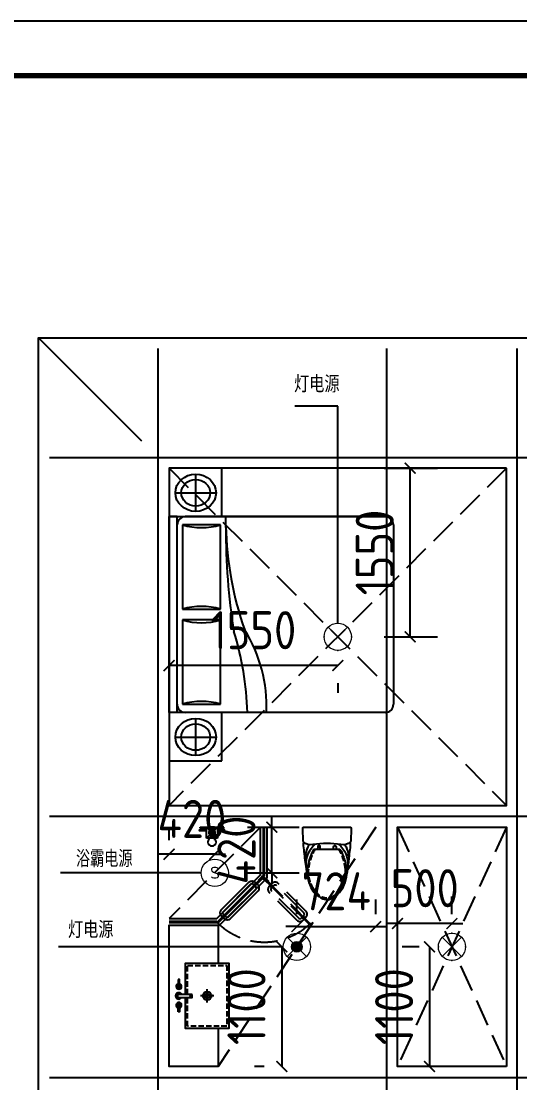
# Model space of a CAD drawing. Extents: x -29700 to 0, y 0 to 131000.
# Drawn here: x -23857 to -19277, y 99241 to 109000 of the extents above; entities that cross this region are included whole.
import ezdxf
from ezdxf.enums import TextEntityAlignment as Align

# ---------------------------------------------------------------- set-up
doc = ezdxf.new("R2010")
doc.units = 0
doc.header["$LTSCALE"] = 1000
doc.header["$MEASUREMENT"] = 0
for name, pattern in [('__DASH', [0.35, 0.25, -0.1]), ('B-1户型三层平面图$0$DASH', [0.35, 0.25, -0.1]), ('HJ户型(跃上)4F$0$DASH', [0.35, 0.25, -0.1])]:
    doc.linetypes.add(name, pattern=pattern)
doc.layers.get('0').update_dxf_attribs({"linetype": 'CONTINUOUS'})
doc.layers.get('Defpoints').update_dxf_attribs({"linetype": 'CONTINUOUS'})
for name, color, linetype in [('B-1户型三层平面图$0$A-澳创家具', 55, 'CONTINUOUS'), ('B-1户型三层平面图$0$A_洁具', 36, 'CONTINUOUS'), ('DOTE', 1, 'CONTINUOUS'), ('HJ户型(跃上)4F$0$0-107洁具', 122, 'CONTINUOUS'), ('HJ户型(跃上)4F$0$0-142地漏', 122, 'CONTINUOUS'), ('HJ户型(跃上)4F$0$1-107洁具', 122, 'CONTINUOUS'), ('TK', 4, 'CONTINUOUS'), ('家具', 8, 'CONTINUOUS')]:
    doc.layers.add(name, color=color, linetype=linetype)
doc.layers.add('EQUIP-照明', color=3, linetype='CONTINUOUS', lineweight=15)
doc.layers.add('TK-引注', color=50, linetype='CONTINUOUS', lineweight=15)
doc.styles.add('_TEL_DIM', font='SIMPLEX', dxfattribs={"width": 0.8, "height": 3.5, "bigfont": 'HZTXT'})
doc.styles.add('HZTXT1', font='romans.shx', dxfattribs={"width": 0.7, "bigfont": 'GBHZFS.SHX'})
doc.styles.get("Standard").update_dxf_attribs({"font": 'gbenor.shx', "bigfont": 'gbcbig.shx'})
doc.styles.add('宋体', font='', dxfattribs={"width": 0.75})
doc.styles.get('宋体').set_extended_font_data('SimSun')
doc.dimstyles.get("Standard").update_dxf_attribs({"dimscale": 100, "dimtxt": 3.5, "dimasz": 1, "dimexe": 2.5, "dimexo": 3, "dimgap": 1.5, "dimtad": 1, "dimdec": 0, "dimzin": 0, "dimdsep": 46, "dimtxsty": 'Standard', "dimblk": 'ARCHTICK', "dimcen": 0.09, "dimclrd": 3, "dimclre": 3, "dimclrt": 2, "dimadec": 0, "dimazin": 0, "dimtfac": 1, "dimtdec": 0, "dimtix": 1, "dimtmove": 2, "dimatfit": 3, "dimfxl": 1, "dimtolj": 1, "dimtzin": 0, "dimarcsym": 0})

# ---------------------------------------------------------------- blocks, each defined once
blk = doc.blocks.new('*U18')
at = {"layer": 'B-1户型三层平面图$0$A-澳创家具', "linetype": 'Continuous'}
for points in [[(211.1, 0), (-211.1, 0, 0.477962), (-222.4, -14), (-218.8, -124.8), (-215.2, -136.6, 0.281865), (-128.7, -159.2, -0.073747), (128.7, -159.2, 0.281865), (215.2, -136.6), (218.8, -124.8), (222.4, -14, 0.477962), (211.1, 0, 0)], [(215.5, -135.5, -0.088577), (213, -207.8, -0.019152), (192.8, -362.1, -0.090609), (149, -553.8, -0.163158), (38.2, -657.7, -0.273043), (-72.6, -639.2, -0.094885), (-149, -553.8, -0.090609), (-192.8, -362.1, -0.019152), (-213, -207.8, -0.088577), (-215.5, -135.5, -0.879416)], [(-119.9, -201.1, 0.129606), (-179.5, -409, 0.211204), (-80.1, -632.2, 2.252949)], [(119.9, -201.1, -0.129606), (179.5, -409, -0.211204), (80.1, -632.2, -2.252949)]]:
    blk.add_lwpolyline(points, format="xyb", dxfattribs=at)
at = {"layer": 'B-1户型三层平面图$0$A-澳创家具', "color": 250}
for points in [[(-165, -162.1, 0.180688), (-197.1, -335.2, -4.705295)], [(-106.5, -156.1, 0.237416), (-193.6, -357.6, -3.87225)], [(-61.3, -200.6), (-61.5, -181.2, 1.018669), (-84.1, -181.2), (-85.1, -200.8)], [(61.3, -200.6), (61.5, -181.2, -1.018669), (84.1, -181.2), (85.1, -200.8)], [(106.5, -156.1, -0.237416), (193.6, -357.6, 3.87225)], [(165, -162.1, -0.180688), (197.1, -335.2, 4.705295)]]:
    blk.add_lwpolyline(points, format="xyb", dxfattribs=at)
at = {"layer": 'B-1户型三层平面图$0$A-澳创家具', "color": 250, "linetype": 'B-1户型三层平面图$0$DASH', "ltscale": 0.2}
blk.add_lwpolyline([(-105.7, -201, 0.095348), (-165.9, -374.4, 0.180567), (-119.8, -567, 0.059956), (-65.2, -630.4, 0.149733), (0, -653.6, 0.149733), (65.2, -630.4, 0.059956), (119.8, -567, 0.180567), (165.9, -374.4, 0.095348), (105.7, -201, -0.095348)], format="xyb", dxfattribs=at)
at = {"layer": 'B-1户型三层平面图$0$A-澳创家具', "linetype": 'Continuous'}
blk.add_lwpolyline([(119.9, -201.1), (-119.9, -201.1)], dxfattribs=at)
blk = doc.blocks.new('*U30')
at = {"color": 250}
for p, q in [((649.5, -409.9), (649.5, -289.9)), ((589.5, -349.9), (709.5, -349.9))]:
    blk.add_line(p, q, dxfattribs=at)
for points in [[(349.5, -450), (0, -450), (0, 0), (1300, 0), (1300, -450), (949.5, -450)], [(663, -149.9), (949.5, -149.9), (949.5, -549.9), (349.5, -549.9), (349.5, -149.9), (635.1, -149.9)]]:
    blk.add_lwpolyline(points)
for points in [[(501.2, -84.4), (570.1, -84.4), (570.1, -96.7), (501.2, -96.7)], [(663, -213.3), (663, -78.4), (635.1, -78.4), (635.1, -213.3)], [(799.4, -84.4), (730.4, -84.4), (730.4, -96.7), (799.4, -96.7)]]:
    blk.add_lwpolyline(points, close=True)
at = {"color": 250, "linetype": 'B-1户型三层平面图$0$DASH', "ltscale": 0.2}
blk.add_lwpolyline([(663, -169.9), (929.5, -169.9), (929.5, -529.9), (369.5, -529.9), (369.5, -169.9), (635.1, -169.9)], dxfattribs=at)
at = {"color": 250}
for centre, radius in [((564, -90.5, 0), 6.17), ((736.6, -90.5, 0), 6.17), ((649.6, -201.3), 7.98), ((649.5, -349.9), 40), ((649.5, -349.9), 22.5)]:
    blk.add_circle(centre, radius, dxfattribs=at)
for centre, radius, start, end in [((564, -90.5), 25.4, 194.04861, 165.95139), ((649.3, -88.5), 29.3, 297.98036, 241.03654), ((736.6, -90.5), 25.4, 14.04861, 345.95139)]:
    blk.add_arc(centre, radius, start, end)
for centre, radius, start, end in [((564, -90.5), 16.6, 201.79862, 158.20138), ((649.3, -88.5), 23.8, 305.27895, 233.40712), ((736.6, -90.5), 16.6, 21.79862, 338.20138)]:
    blk.add_arc(centre, radius, start, end, dxfattribs=at)
blk = doc.blocks.new('HJ户型(跃上)4F$0$A$C2634459F')
at = {"color": 0}
for p, q in [((592.3, 337.9, 0), (592.3, 334.1, 0)), ((592.3, 337.9, 0), (650, 337.9, 0)), ((650, 320.2, 0), (650, 337.9, 0))]:
    blk.add_line(p, q, dxfattribs=at)
at = {"color": 0, "linetype": 'HJ户型(跃上)4F$0$DASH'}
for p, q in [((650, 320.2, 0), (632.3, 320.2, 0)), ((632.3, 262.4, 0), (632.3, 320.2, 0)), ((650, 262.4, 0), (650, 320.2, 0)), ((632.3, 262.4, 0), (636.2, 262.4, 0)), ((646.2, 262.4, 0), (650, 262.4, 0))]:
    blk.add_line(p, q, dxfattribs=at)
at = {"color": 0, "elevation": 0}
for points in [[(642.3, 332.5), (640.8, 334.1), (52.9, 334.1), (50, 331.2), (50, 327), (52.9, 324.1), (639.4, 324.1), (642.3, 327)], [(147.3, 337.9), (114.8, 337.9), (114.8, 334.1), (147.3, 334.1)], [(147.3, 320.2), (114.8, 320.2), (114.8, 324.1), (147.3, 324.1)], [(562.2, 337.9), (529.7, 337.9), (529.7, 334.1), (562.2, 334.1)], [(626, 324.1), (626, 321.2), (645.2, 321.2), (645.2, 337), (626, 337), (626, 334.1), (642.3, 334.1), (642.3, 324.1)]]:
    blk.add_lwpolyline(points, close=True, dxfattribs=at)
for points in [[(154.7, 387.4, 0.36855), (119, 351.7), (119, 337.8)], [(154.7, 270.6, -0.36855), (119, 306.4), (119, 320.2)], [(143.1, 337.8), (143.1, 344.1, -0.414214), (162.4, 363.4), (514.6, 363.4, -0.414214), (533.9, 344.1), (533.9, 334)], [(143.1, 320.2), (143.1, 314, 0.414214), (162.4, 294.7), (514.6, 294.7, 0.414214), (533.9, 314), (533.9, 324.1)], [(154.7, 387.4), (522.3, 387.4, -0.368054), (558, 351.7), (558, 334)], [(154.7, 270.6), (522.3, 270.6, 0.368054), (558, 306.4), (558, 324.1)]]:
    blk.add_lwpolyline(points, format="xyb", dxfattribs=at)
at = {"color": 0, "linetype": 'HJ户型(跃上)4F$0$DASH', "elevation": 0}
for points in [[(646.2, 296.1), (649.1, 296.1), (649.1, 315.4), (633.3, 315.4), (633.3, 296.1), (636.2, 296.1), (636.2, 312.5), (646.2, 312.5)], [(637.7, 312.5), (636.2, 311), (636.2, -276.8), (639.1, -279.7), (643.4, -279.7), (646.2, -276.8), (646.2, 309.6), (643.3, 312.5)], [(631.2, 234.4), (631.2, 201.8), (635, 201.8), (635, 234.4)], [(632.4, -182.4), (632.4, -215), (636.2, -215), (636.2, -182.4)], [(650.1, -182.4), (650.1, -215), (646.2, -215), (646.2, -182.4)]]:
    blk.add_lwpolyline(points, close=True, dxfattribs=at)
for points in [[(582.8, -175), (582.9, 192.5, -0.368054), (618.6, 228.2), (636.3, 228.2)], [(632.4, -186.6), (626.1, -186.6, -0.414214), (606.9, -167.4), (606.9, 184.8, -0.414214), (626.2, 204.1), (636.3, 204.1)], [(699.7, -175), (699.6, 192.5, 0.368054), (663.8, 228.2), (646.2, 228.2)], [(650.1, -186.6), (656.3, -186.6, 0.414214), (675.6, -167.4), (675.5, 184.8, 0.414214), (656.3, 204.1), (646.2, 204.1)], [(582.8, -175, 0.36855), (618.6, -210.7), (632.4, -210.7)], [(699.7, -175, -0.36855), (663.9, -210.7), (650.1, -210.7)]]:
    blk.add_lwpolyline(points, format="xyb", dxfattribs=at)
blk = doc.blocks.new('HJ户型(跃上)4F$0$A$C1E9E21AA')
at = {"ltscale": 0.5, "extrusion": (0, 0, -1)}
for p, q in [((30.9, -30.9), (0, 0)), ((69.1, -30.9), (100, 0)), ((30.9, -69.1), (0, -100)), ((69.1, -69.1), (100, -100))]:
    blk.add_line(p, q, dxfattribs=at)
at = {"ltscale": 0.5}
for p, q in [((0, -100), (0, 0)), ((0, 0), (100, 0)), ((100, 0), (100, -100)), ((100, -100), (0, -100))]:
    blk.add_line(p, q, dxfattribs=at)
for points in [[(27.6, -47), (28, -45.2), (38.9, -47.1), (38.6, -48.9)], [(28, -54.8), (27.6, -53), (38.6, -51.1), (38.9, -52.9)], [(30, -39.5), (30.9, -37.9), (40.6, -43.5), (39.7, -45.1)], [(30.9, -62.1), (30, -60.5), (39.7, -54.9), (40.6, -56.5)], [(34.8, -33.3), (36.2, -32.1), (43.4, -40.7), (42, -41.9)], [(36.2, -67.9), (34.8, -66.7), (42, -58.1), (43.4, -59.3)], [(41.4, -29.1), (43.2, -28.5), (47, -39), (45.2, -39.6)], [(43.2, -71.5), (41.4, -70.9), (45.2, -60.4), (47, -61)], [(49.1, -27.5), (50.9, -27.5), (50.9, -38.6), (49.1, -38.6)], [(50.9, -72.5), (49.1, -72.5), (49.1, -61.4), (50.9, -61.4)], [(56.8, -28.5), (58.6, -29.1), (54.8, -39.6), (53, -39)], [(58.6, -70.9), (56.8, -71.5), (53, -61), (54.8, -60.4)], [(63.8, -32.1), (65.2, -33.3), (58, -41.9), (56.6, -40.7)], [(65.2, -66.7), (63.8, -67.9), (56.6, -59.3), (58, -58.1)], [(69.1, -37.9), (70, -39.5), (60.3, -45.1), (59.4, -43.5)], [(70, -60.5), (69.1, -62.1), (59.4, -56.5), (60.3, -54.9)], [(72, -45.2), (72.4, -47), (61.4, -48.9), (61.1, -47.1)], [(72.4, -53), (72, -54.8), (61.1, -52.9), (61.4, -51.1)]]:
    blk.add_lwpolyline(points, close=True, dxfattribs=at)
for radius in [27, 23.6, 10.1]:
    blk.add_circle((50, -50), radius, dxfattribs=at)
blk = doc.blocks.new('HJ户型(跃上)4F$0$花洒')
at = {"ltscale": 7}
for p, q in [((-32.6, 56.5), (-32.6, 113.5)), ((-28, 5), (0, 5)), ((-32.6, -56.5), (-32.6, -113.5)), ((-28, -5), (0, -5))]:
    blk.add_line(p, q, dxfattribs=at)
for points in [[(-30.8, 115.7, 0.472472), (-32.6, 113.5)], [(-30.8, 115.7), (-25.4, 115.7, -0.414214), (-23.8, 114.1), (-23.8, 111.7)], [(-87, 15), (-90.7, 15, -0.178333), (-96.5, 17.2), (-110.3, 28.9)], [(-30.8, 54.3, -0.472472), (-32.6, 56.5)], [(-30.8, 54.3), (-25.4, 54.3, 0.414214), (-23.8, 55.9), (-23.8, 58.3)], [(-87, -15), (-90.7, -15, 0.178333), (-96.5, -17.2), (-110.3, -28.9)], [(-30.8, -54.3, 0.472472), (-32.6, -56.5)], [(-30.8, -54.3), (-25.4, -54.3, -0.414214), (-23.8, -55.9), (-23.8, -58.3)], [(-30.8, -115.7, -0.472472), (-32.6, -113.5)], [(-30.8, -115.7), (-25.4, -115.7, 0.414214), (-23.8, -114.1), (-23.8, -111.7)]]:
    blk.add_lwpolyline(points, format="xyb", dxfattribs=at)
for points in [[(-23.8, 56.3), (-23.8, 111.7)], [(-5.9, 110), (0, 110)], [(-5.9, 58), (-5.9, 110)], [(0, 110), (0, 58), (-5.9, 58)], [(-87, 15), (-87, 0)], [(-87, -15), (-87, 0)], [(-43, 12), (-81, 15)], [(-81, 15), (-81, -15)], [(-43, 10), (-81, 13)], [(-45, -12.2), (-45, 12.2)], [(-43, -12), (-43, 12)], [(-43, -12), (-28, -12), (-28, 12), (-43, 12)], [(-19.4, 94.9), (-19.4, 92.5)], [(-19.4, 92.5), (-19.4, 84)], [(-19.4, 75.5), (-19.4, 84)], [(-19.4, 73.1), (-19.4, 75.5)], [(-5, -13), (-5, 13)], [(-2, 33), (-3.4, 23)], [(-2, 23), (-2, 33)], [(-2, 33), (0, 33)], [(0, 23), (0, 33)], [(0, -13), (0, 13)], [(-43, -10), (-81, -13)], [(-43, -12), (-81, -15)], [(-23.8, -56.3), (-23.8, -111.7)], [(-19.4, -73.1), (-19.4, -75.5)], [(-19.4, -75.5), (-19.4, -84)], [(-19.4, -92.5), (-19.4, -84)], [(-19.4, -94.9), (-19.4, -92.5)], [(-5.9, -58), (-5.9, -110)], [(0, -110), (0, -58), (-5.9, -58)], [(-2, -33), (-3.4, -23)], [(-2, -23), (-2, -33)], [(-2, -33), (0, -33)], [(0, -23), (0, -33)], [(-5.9, -110), (0, -110)]]:
    blk.add_lwpolyline(points, dxfattribs=at)
for points in [[(0, 13), (-54, 13), (-54, 23), (0, 23)], [(0, -13), (-54, -13), (-54, -23), (0, -23)]]:
    blk.add_lwpolyline(points, close=True, dxfattribs=at)
for centre, radius, start, end in [((-32.6, 120.2), 28.6, 297.66197, 339.07095), ((-135, 0), 38, 49.55423, 310.44577), ((-84, 11), 5, 53.1301, 126.8699), ((-65.5, 0), 25.5, 331.92751, 28.07249), ((-19.4, 84), 6.99, 90, 129.50283), ((-19.4, 84), 6.99, 230.49717, 270), ((-32.6, 47.8), 28.6, 20.92905, 62.33803), ((-84, -11), 5, 233.1301, 306.8699), ((-19.4, -84), 6.99, 90, 129.50283), ((-19.4, -84), 6.99, 230.49717, 270), ((-32.6, -47.8), 28.6, 297.66197, 339.07095), ((-32.6, -120.2), 28.6, 20.92905, 62.33803)]:
    blk.add_arc(centre, radius, start, end, dxfattribs=at)
blk = doc.blocks.new('HJ户型(跃上)4F$0$fgjhj')
at = {"layer": 'HJ户型(跃上)4F$0$1-107洁具'}
for p, q in [((606518.5, 216056.7), (606518.5, 215606.9)), ((606528.5, 216056.7), (606528.5, 215606.9)), ((607393.5, 215191.7), (606953.6, 215191.7)), ((607393.5, 215181.7), (606953.6, 215181.7))]:
    blk.add_line(p, q, dxfattribs=at)
at = {"layer": 'HJ户型(跃上)4F$0$1-107洁具', "color": 250, "elevation": 0}
for points in [[(607393.5, 215156.7), (606929.1, 215156.7), (606493.5, 215592.4), (606493.5, 216056.7)], [(607393.5, 215216.7), (606954, 215216.7), (606553.5, 215617.2), (606553.5, 216056.7)]]:
    blk.add_lwpolyline(points, dxfattribs=at)
at = {"layer": 'HJ户型(跃上)4F$0$1-107洁具', "color": 250, "linetype": 'HJ户型(跃上)4F$0$DASH'}
blk.add_arc((606518.7, 215596.8), 599.8, 224.97991, 316.34892, dxfattribs=at)
at = {"layer": 'HJ户型(跃上)4F$0$0-107洁具', "xscale": -1, "rotation": 270}
blk.add_blockref('HJ户型(跃上)4F$0$花洒', (606999.2, 216056.7), dxfattribs=at)
at = {"layer": 'HJ户型(跃上)4F$0$0-142地漏', "ltscale": 0.5, "xscale": -1, "rotation": 90}
blk.add_blockref('HJ户型(跃上)4F$0$A$C1E9E21AA', (606949.2, 216056.7), dxfattribs=at)
at = {"layer": 'HJ户型(跃上)4F$0$1-107洁具', "xscale": -1, "rotation": 314.9999376523706}
blk.add_blockref('HJ户型(跃上)4F$0$A$C2634459F', (606751.9, 214911, 0), dxfattribs=at)
blk = doc.blocks.new('A$C66793C10')
for p, q in [((449.7, 449.7), (0, 449.7)), ((0, 449.7), (0, 0)), ((223.1, 401.4), (223.1, 55.6)), ((449.7, 0), (449.7, 449.7)), ((396, 228.5), (50.2, 228.5)), ((0, 0), (449.7, 0))]:
    blk.add_line(p, q)
for radius in [172.9, 122.9]:
    blk.add_circle((223.1, 228.5), radius)
blk = doc.blocks.new('A$C0BC040C0')
at = {"layer": '家具'}
for p, q in [((0, 295.2), (0, 2095.2)), ((74.5, 2095.2), (0, 2095.2)), ((74.5, 295.2), (74.5, 2095.2)), ((149, 2095.2), (1987.2, 2095.2)), ((1987.2, 2095.2), (149, 2095.2)), ((521.6, 1995.8), (521.6, 2095.2)), ((124.2, 2019.3), (124.2, 1245.2)), ((472, 2019.3), (124.2, 2019.3)), ((472, 1245.2), (472, 2019.3)), ((2061.7, 2019.3), (2061.7, 371.1)), ((124.2, 1245.2), (472, 1245.2)), ((124.2, 1145.2), (124.2, 371.1)), ((472, 1145.2), (124.2, 1145.2)), ((472, 371.1), (472, 1145.2)), ((74.5, 295.2), (0, 295.2)), ((124.2, 371.1), (472, 371.1)), ((1987.2, 295.2), (149, 295.2))]:
    blk.add_line(p, q, dxfattribs=at)
for centre, major_axis, ratio, start_param, end_param in [((149, 2019.3), (0, 75.9), 0.981818, 0, 1.570796), ((1987.2, 2019.3), (0, 75.9), 0.981818, 4.712389, 6.283185), ((298.1, 2626.5), (0, 632.5), 0.981818, 2.857799, 3.425387), ((2092.1, 1652.9), (-219.9, 2967.4), 0.524077, 1.416252, 1.739927), ((1467.3, 1705.1), (-287.3, 1661.3), 0.542659, 1.294437, 1.879131), ((298.1, 638), (0, -632.5), 0.981818, 2.857799, 3.425387), ((298.1, 1752.4), (0, -632.5), 0.981818, -0.283794, 0.283794), ((-1119.2, 354), (-344.9, 2286.2), 0.791145, 4.568047, 4.89601), ((4.6, 453.3), (-253.1, 1063.8), 0.804127, 4.37694, 5.109608), ((298.1, -236.1), (0, 632.5), 0.981818, -0.283794, 0.283794), ((149, 371.1), (0, 75.9), 0.981818, 1.570796, 3.141593), ((1987.2, 371.1), (0, 75.9), 0.981818, 3.141593, 4.712389)]:
    blk.add_ellipse(centre, major_axis=major_axis, ratio=ratio, start_param=start_param, end_param=end_param, dxfattribs=at)
at = {"layer": '家具', "xscale": 1.080000000001746, "yscale": 0.9899999999906868, "rotation": 179.9999999989328}
for p in [(485.7, 2540.5), (485.7, 295.2)]:
    blk.add_blockref('A$C66793C10', p, dxfattribs=at)
blk = doc.blocks.new('；u；')
at = {"color": 251}
blk.add_line((65676.2, -63348.5), (64726.2, -62398.5), dxfattribs=at)
blk.add_lwpolyline([(69126.2, -74798.5), (64726.2, -74798.5), (64726.2, -62398.5), (78926.2, -62398.5), (78926.2, -74798.5), (74526.2, -74798.5)], dxfattribs=at)
at = {"layer": 'DOTE', "color": 251}
for p, q in [((65826.2, -74698.5), (65826.2, -62498.5)), ((67926.2, -69641.3), (67926.2, -62498.5)), ((69126.2, -74698.5), (69126.2, -62498.5)), ((64826.2, -63498.5), (78826.2, -63498.5)), ((64826.2, -66798.5), (78826.2, -66798.5)), ((64826.2, -69198.5), (78826.2, -69198.5))]:
    blk.add_line(p, q, dxfattribs=at)
at = {"color": 251, "extrusion": (0, 0, -1), "zscale": -1}
blk.add_blockref('HJ户型(跃上)4F$0$fgjhj', (-673319.7, -282955.2), dxfattribs=at)
at = {"layer": 'B-1户型三层平面图$0$A_洁具', "color": 251, "xscale": -1, "rotation": 0.0003004199342093727}
blk.add_blockref('*U18', (67376.4, -66898.5), dxfattribs=at)
at = {"layer": '家具', "color": 251, "xscale": 0.9999989999971652, "yscale": 0.9999989999923855, "zscale": 0.9999989999958332, "rotation": 359.9995283362795}
blk.add_blockref('A$C0BC040C0', (65926.2, -66138.9), dxfattribs=at)
at = {"layer": '家具', "color": 251, "extrusion": (0, 0, -1), "xscale": -1, "zscale": -1, "rotation": 269.9996997709976}
blk.add_blockref('*U30', (-65926.2, -69098.5), dxfattribs=at)
blk = doc.blocks.new('$equip$00002539')
for p, q in [((-0.354, 0.354), (0.354, -0.354)), ((0.354, 0.354), (-0.354, -0.354))]:
    blk.add_line(p, q)
at = {"const_width": 0.016}
blk.add_lwpolyline([(-0.5, 0, 1), (0.5, 0, 1), (-0.5, 0, 0.911406)], format="xyb", dxfattribs=at)
blk.add_circle((0, 0), 0.5)
for p in [(0, 0.5), (-0.5, 0), (0.5, 0), (0, -0.5)]:
    blk.add_point(p)
at = {"color": 7, "style": '_TEL_DIM', "flags": 1}
blk.add_attdef('A', text='', height=0.00002, dxfattribs=at).set_placement((0, 0), align=Align.MIDDLE_CENTER)
blk = doc.blocks.new('$equip$00001838')
blk.add_circle((0, 0), 0.5)
at = {"color": 7, "style": '_TEL_DIM'}
blk.add_attdef('$TEXT$', text='', height=0.4, dxfattribs=at).set_placement((0, 0), align=Align.MIDDLE_CENTER)
at = {"color": 7, "style": '_TEL_DIM', "flags": 1}
blk.add_attdef('A', text='', height=0.00002, dxfattribs=at).set_placement((0, 0), align=Align.MIDDLE_CENTER)
blk = doc.blocks.new('_ArchTick')
at = {"color": 0, "linetype": 'ByBlock', "const_width": 0.15}
blk.add_lwpolyline([(-0.5, -0.5), (0.5, 0.5)], dxfattribs=at)
blk = doc.blocks.new('*D108')
at = {"color": 3, "lineweight": -2, "transparency": 16777216}
for p, q in [((-20948.9, 103076.6), (-22498.9, 103076.6)), ((-22498.9, 102915.7), (-22498.9, 102826.6)), ((-20948.9, 102915.7), (-20948.9, 102826.6))]:
    blk.add_line(p, q, dxfattribs=at)
at = {"layer": 'Defpoints', "color": 0, "transparency": 16777216}
for p in [(-22498.9, 103215.7), (-20948.9, 103215.7), (-22498.9, 103076.6)]:
    blk.add_point(p, dxfattribs=at)
at = {"color": 3, "lineweight": -2, "transparency": 16777216, "xscale": 100, "yscale": 100, "zscale": 100, "rotation": 180}
blk.add_blockref('_ArchTick', (-22498.9, 103076.6), dxfattribs=at)
at = {"color": 3, "lineweight": -2, "transparency": 16777216, "xscale": 100, "yscale": 100, "zscale": 100}
blk.add_blockref('_ArchTick', (-20948.9, 103076.6), dxfattribs=at)
at = {"color": 2, "transparency": 16777216, "insert": (-21723.9, 103401.6), "char_height": 350, "attachment_point": 5}
blk.add_mtext('\\A1;1550', dxfattribs=at)
blk = doc.blocks.new('*D109')
at = {"color": 3, "lineweight": -2, "transparency": 16777216}
for p, q in [((-20523.9, 104890.7), (-20033.9, 104890.7)), ((-20283.9, 103340.7), (-20283.9, 104890.7)), ((-20523.9, 103340.7), (-20033.9, 103340.7))]:
    blk.add_line(p, q, dxfattribs=at)
at = {"layer": 'Defpoints', "color": 0, "transparency": 16777216}
for p in [(-20823.9, 104890.7), (-20283.9, 104890.7), (-20823.9, 103340.7)]:
    blk.add_point(p, dxfattribs=at)
at = {"color": 3, "lineweight": -2, "transparency": 16777216, "xscale": 100, "yscale": 100, "zscale": 100}
for p, rotation in [((-20283.9, 104890.7), 90), ((-20283.9, 103340.7), 270)]:
    blk.add_blockref('_ArchTick', p, dxfattribs=dict(at, rotation=rotation))
at = {"color": 2, "transparency": 16777216, "insert": (-20608.9, 104115.7), "char_height": 350, "attachment_point": 5, "rotation": 90}
blk.add_mtext('\\A1;1550', dxfattribs=at)
blk = doc.blocks.new('*D118')
at = {"color": 3, "lineweight": -2, "transparency": 16777216}
for p, q in [((-20399.6, 100790.7), (-20399.6, 100954.5)), ((-19899.6, 100790.7), (-19899.6, 100954.5)), ((-20399.6, 100704.5), (-20499.6, 100704.5)), ((-19899.6, 100704.5), (-20399.6, 100704.5)), ((-19899.6, 100704.5), (-19799.6, 100704.5))]:
    blk.add_line(p, q, dxfattribs=at)
at = {"layer": 'Defpoints', "color": 0, "transparency": 16777216}
for p in [(-20399.6, 100704.5), (-20399.6, 100490.7), (-19899.6, 100490.7)]:
    blk.add_point(p, dxfattribs=at)
at = {"color": 3, "lineweight": -2, "transparency": 16777216, "xscale": 100, "yscale": 100, "zscale": 100}
blk.add_blockref('_ArchTick', (-20399.6, 100704.5), dxfattribs=at)
at = {"color": 3, "lineweight": -2, "transparency": 16777216, "xscale": 100, "yscale": 100, "zscale": 100, "rotation": 180}
blk.add_blockref('_ArchTick', (-19899.6, 100704.5), dxfattribs=at)
at = {"color": 2, "transparency": 16777216, "insert": (-20149.6, 101029.5), "char_height": 350, "attachment_point": 5}
blk.add_mtext('\\A1;500', dxfattribs=at)
blk = doc.blocks.new('*D119')
at = {"color": 3, "lineweight": -2, "transparency": 16777216}
for p, q in [((-20199.6, 100490.7), (-20356, 100490.7)), ((-20106, 100490.7), (-20106, 99390.7)), ((-20199.6, 99390.7), (-20356, 99390.7))]:
    blk.add_line(p, q, dxfattribs=at)
at = {"layer": 'Defpoints', "color": 0, "transparency": 16777216}
for p in [(-19899.6, 100490.7), (-20106, 99390.7), (-19899.6, 99390.7)]:
    blk.add_point(p, dxfattribs=at)
at = {"color": 3, "lineweight": -2, "transparency": 16777216, "xscale": 100, "yscale": 100, "zscale": 100}
for p, rotation in [((-20106, 100490.7), 90), ((-20106, 99390.7), 270)]:
    blk.add_blockref('_ArchTick', p, dxfattribs=dict(at, rotation=rotation))
at = {"color": 2, "transparency": 16777216, "insert": (-20431, 99940.7), "char_height": 350, "attachment_point": 5, "rotation": 90}
blk.add_mtext('\\A1;1100', dxfattribs=at)
blk = doc.blocks.new('*D120')
at = {"color": 3, "lineweight": -2, "transparency": 16777216}
for p, q in [((-21624.6, 100490.7), (-21712.6, 100490.7)), ((-21462.6, 100490.7), (-21462.6, 99390.7)), ((-21624.6, 99390.7), (-21712.6, 99390.7))]:
    blk.add_line(p, q, dxfattribs=at)
at = {"layer": 'Defpoints', "color": 0, "transparency": 16777216}
for p in [(-21324.6, 100490.7), (-21462.6, 99390.7), (-21324.6, 99390.7)]:
    blk.add_point(p, dxfattribs=at)
at = {"color": 3, "lineweight": -2, "transparency": 16777216, "xscale": 100, "yscale": 100, "zscale": 100}
for p, rotation in [((-21462.6, 100490.7), 90), ((-21462.6, 99390.7), 270)]:
    blk.add_blockref('_ArchTick', p, dxfattribs=dict(at, rotation=rotation))
at = {"color": 2, "transparency": 16777216, "insert": (-21787.6, 99940.7), "char_height": 350, "attachment_point": 5, "rotation": 90}
blk.add_mtext('\\A1;1100', dxfattribs=at)
blk = doc.blocks.new('*D121')
at = {"color": 3, "lineweight": -2, "transparency": 16777216}
for p, q in [((-21324.6, 100790.7), (-21324.6, 100926.1)), ((-20600.2, 100790.7), (-20600.2, 100926.1)), ((-21324.6, 100676.1), (-21424.6, 100676.1)), ((-21324.6, 100676.1), (-20600.2, 100676.1)), ((-20600.2, 100676.1), (-20500.2, 100676.1))]:
    blk.add_line(p, q, dxfattribs=at)
at = {"layer": 'Defpoints', "color": 0, "transparency": 16777216}
for p in [(-20600.2, 100676.1), (-21324.6, 100490.7), (-20600.2, 100490.7)]:
    blk.add_point(p, dxfattribs=at)
at = {"color": 3, "lineweight": -2, "transparency": 16777216, "xscale": 100, "yscale": 100, "zscale": 100}
blk.add_blockref('_ArchTick', (-21324.6, 100676.1), dxfattribs=at)
at = {"color": 3, "lineweight": -2, "transparency": 16777216, "xscale": 100, "yscale": 100, "zscale": 100, "rotation": 180}
blk.add_blockref('_ArchTick', (-20600.2, 100676.1), dxfattribs=at)
at = {"color": 2, "transparency": 16777216, "insert": (-20962.4, 101001.1), "char_height": 350, "attachment_point": 5}
blk.add_mtext('\\A1;724', dxfattribs=at)
blk = doc.blocks.new('*D122')
at = {"color": 3, "lineweight": -2, "transparency": 16777216}
for p, q in [((-22498.9, 101470.7), (-22498.9, 101591.4)), ((-22078.9, 101470.7), (-22078.9, 101591.4)), ((-22498.9, 101341.4), (-22598.9, 101341.4)), ((-22078.9, 101341.4), (-22498.9, 101341.4)), ((-22078.9, 101341.4), (-21978.9, 101341.4))]:
    blk.add_line(p, q, dxfattribs=at)
at = {"layer": 'Defpoints', "color": 0, "transparency": 16777216}
for p in [(-22498.9, 101341.4), (-22498.9, 101170.7), (-22078.9, 101170.7)]:
    blk.add_point(p, dxfattribs=at)
at = {"color": 3, "lineweight": -2, "transparency": 16777216, "xscale": 100, "yscale": 100, "zscale": 100}
blk.add_blockref('_ArchTick', (-22498.9, 101341.4), dxfattribs=at)
at = {"color": 3, "lineweight": -2, "transparency": 16777216, "xscale": 100, "yscale": 100, "zscale": 100, "rotation": 180}
blk.add_blockref('_ArchTick', (-22078.9, 101341.4), dxfattribs=at)
at = {"color": 2, "transparency": 16777216, "insert": (-22288.9, 101666.4), "char_height": 350, "attachment_point": 5}
blk.add_mtext('\\A1;420', dxfattribs=at)
blk = doc.blocks.new('*D123')
at = {"color": 3, "lineweight": -2, "transparency": 16777216}
for p, q in [((-21554.7, 101590.7), (-21554.7, 101690.7)), ((-21778.9, 101590.7), (-21304.7, 101590.7)), ((-21554.7, 101170.7), (-21554.7, 101590.7)), ((-21778.9, 101170.7), (-21304.7, 101170.7)), ((-21554.7, 101170.7), (-21554.7, 101070.7))]:
    blk.add_line(p, q, dxfattribs=at)
at = {"layer": 'Defpoints', "color": 0, "transparency": 16777216}
for p in [(-22078.9, 101590.7), (-21554.7, 101590.7), (-22078.9, 101170.7)]:
    blk.add_point(p, dxfattribs=at)
at = {"color": 3, "lineweight": -2, "transparency": 16777216, "xscale": 100, "yscale": 100, "zscale": 100}
for p, rotation in [((-21554.7, 101590.7), 270), ((-21554.7, 101170.7), 90)]:
    blk.add_blockref('_ArchTick', p, dxfattribs=dict(at, rotation=rotation))
at = {"color": 2, "transparency": 16777216, "insert": (-21879.7, 101380.7), "char_height": 350, "attachment_point": 5, "rotation": 90}
blk.add_mtext('\\A1;420', dxfattribs=at)
blk = doc.blocks.new('$equip$00001149')
for p, q in [((-0.354, 0.354), (0.354, -0.354)), ((0.354, 0.354), (-0.354, -0.354))]:
    blk.add_line(p, q)
for radius in [0.5, 0.2]:
    blk.add_circle((0, 0), radius)
for points in [[(-0.173, 0.1), (0.173, 0.1), (-0.2, 0), (0.2, 0)], [(-0.173, -0.1), (0.173, -0.1), (-0.2, 0), (0.2, 0)], [(-0.1, 0.173), (0.1, 0.173), (-0.173, 0.1), (0.173, 0.1)], [(0, 0.2), (0, 0.2), (-0.1, 0.173), (0.1, 0.173)], [(-0.1, -0.173), (0.1, -0.173), (-0.173, -0.1), (0.173, -0.1)], [(0, -0.2), (0, -0.2), (-0.1, -0.173), (0.1, -0.173)]]:
    blk.add_solid(points)
at = {"flags": 9}
blk.add_attdef('A', (0, 0), '', height=0.00002, dxfattribs=at)
blk = doc.blocks.new('*U59')
at = {"color": 3}
blk.add_lwpolyline([(-59400, 0), (0, 0), (0, 42000), (-59400, 42000)], close=True, dxfattribs=at)
at = {"color": 3, "const_width": 100}
blk.add_lwpolyline([(-56900, 1000), (-1000, 1000), (-1000, 41000), (-56900, 41000)], close=True, dxfattribs=at)
at = {"layer": 'TK', "color": 4, "style": 'HZTXT1'}
for tag, height, width, p in [('项目负责1', 400, 0.6, (-4500, 19196)), ('项目负责2', 400, 0.6, (-4500, 18296)), ('专责', 400, 0.6, (-4500, 17396)), ('审定', 400, 0.6, (-4500, 16496)), ('审核', 400, 0.6, (-4500, 15596)), ('校对', 400, 0.6, (-4500, 14696)), ('设计', 400, 0.6, (-4500, 13796)), ('绘图', 400, 0.6, (-4500, 12896)), ('建设单位', 450, 0.6, (-4500, 11050)), ('工号', 400, 0.5, (-5501, 3507)), ('版次', 400, 0.7, (-2138, 3498)), ('阶段', 400, 0.7, (-2138, 2498)), ('比例', 400, 0.7, (-5491, 1513)), ('日期', 400, 0.7, (-2138, 1498))]:
    blk.add_attdef(tag, text='', height=height, dxfattribs=dict(at, width=width)).set_placement(p, align=Align.MIDDLE)
at = {"layer": 'TK', "color": 1, "lineweight": -3, "style": 'HZTXT1', "width": 0.6}
blk.add_attdef('工程名称', text='', height=450, dxfattribs=at).set_placement((-4500, 9050), align=Align.MIDDLE)
at = {"layer": 'TK', "color": 4, "lineweight": -3, "style": 'HZTXT1', "width": 0.6}
blk.add_attdef('子项名称', text='', height=450, dxfattribs=at).set_placement((-4500, 7050), align=Align.MIDDLE)
at = {"layer": 'TK', "color": 1, "lineweight": -3, "style": 'HZTXT1', "width": 0.6}
blk.add_attdef('图名', text='', height=400, dxfattribs=at).set_placement((-4558, 4958), align=Align.MIDDLE_CENTER)
at = {"layer": 'TK', "color": 1, "style": 'HZTXT1', "width": 0.7}
blk.add_attdef('图号', text='', height=400, dxfattribs=at).set_placement((-5491, 2513), align=Align.MIDDLE)

msp = doc.modelspace()

# ---------------------------------------------------------------- linework, layer by layer
at = {"color": 1}
for p, q in [((-20948.9, 105462.3), (-21344.5, 105462.3)), ((-20948.9, 103465.7), (-20948.9, 105462.3)), ((-22203.9, 101170.7), (-23497.7, 101170.7)), ((-21449.6, 100490.7), (-23515.8, 100490.7))]:
    msp.add_line(p, q, dxfattribs=at)
at = {"color": 8, "linetype": '__DASH'}
for p, q in [((-19398.9, 104890.7), (-22498.9, 101790.7)), ((-22498.9, 104890.7), (-19398.9, 101790.7)), ((-21658.9, 101590.7), (-22498.9, 100750.7)), ((-20600.2, 101590.7), (-22048.9, 99390.7)), ((-19398.9, 101590.7), (-20400.2, 99390.7)), ((-20400.2, 101590.7), (-19398.9, 99390.7))]:
    msp.add_line(p, q, dxfattribs=at)
at = {"color": 8}
for points in [[(-19398.9, 104890.7), (-22498.9, 104890.7), (-22498.9, 101790.7), (-19398.9, 101790.7)], [(-19398.9, 99390.7), (-20400.2, 99390.7), (-20400.2, 101590.7), (-19398.9, 101590.7)]]:
    msp.add_lwpolyline(points, close=True, dxfattribs=at)

# ---------------------------------------------------------------- block references
at = {"color": 0, "xscale": 0.5, "yscale": 0.5, "zscale": 0.5}
msp.add_blockref('*U59', (0, 88000), dxfattribs=at)
at = {"color": 1}
msp.add_blockref('；u；', (-88425.1, 168489.1), dxfattribs=at)
at = {"layer": 'EQUIP-照明', "color": 1, "xscale": 250, "yscale": 250, "zscale": 250}
for name, p in [('$equip$00002539', (-20948.9, 103340.7)), ('$equip$00001149', (-21324.6, 100490.7)), ('$equip$00002539', (-19899.6, 100490.7))]:
    msp.add_blockref(name, p, dxfattribs=at)
msp.add_blockref('$equip$00001838', (-22078.9, 101170.7), dxfattribs=at).add_auto_attribs({'$TEXT$': 'S'})

# ---------------------------------------------------------------- texts
at = {"layer": 'TK-引注', "attachment_point": 3, "style": '宋体'}
for s, insert, char_height in [('灯电源', (-20932.3, 105737.5), 136.12), ('{\\W0.7;浴霸电源}', (-22834.7, 101373.8), 136.125), ('灯电源', (-23009.8, 100721.5), 136.12)]:
    msp.add_mtext(s, dxfattribs=dict(at, insert=insert, char_height=char_height))

# ---------------------------------------------------------------- dimensions: what is measured, and where the dimension line sits
at = {"color": 1}
for base, p1, p2, picture, middle in [((-20283.9, 104890.7), (-20823.9, 103340.7), (-20823.9, 104890.7), '*D109', (-20608.9, 104115.7)), ((-21554.7, 101590.7), (-22078.9, 101170.7), (-22078.9, 101590.7), '*D123', (-21879.7, 101380.7)), ((-21462.6, 99390.7), (-21324.6, 100490.7), (-21324.6, 99390.7), '*D120', (-21787.6, 99940.7)), ((-20106, 99390.7), (-19899.6, 100490.7), (-19899.6, 99390.7), '*D119', (-20431, 99940.7))]:
    dim = msp.add_linear_dim(base=base, p1=p1, p2=p2, angle=90, dimstyle='Standard', dxfattribs=at)
    dim.commit()
    dim.dimension.update_dxf_attribs({"geometry": picture, "text_midpoint": middle})
for base, p1, p2, picture, middle in [((-22498.9, 103076.6), (-20948.9, 103215.7), (-22498.9, 103215.7), '*D108', (-21723.9, 103401.6)), ((-22498.9, 101341.4), (-22078.9, 101170.7), (-22498.9, 101170.7), '*D122', (-22288.9, 101666.4)), ((-20600.2, 100676.1), (-21324.6, 100490.7), (-20600.2, 100490.7), '*D121', (-20962.4, 101001.1)), ((-20399.6, 100704.5), (-19899.6, 100490.7), (-20399.6, 100490.7), '*D118', (-20149.6, 101029.5))]:
    dim = msp.add_linear_dim(base=base, p1=p1, p2=p2, dimstyle='Standard', dxfattribs=at)
    dim.commit()
    dim.dimension.update_dxf_attribs({"geometry": picture, "text_midpoint": middle})

doc.saveas('drawing.dxf')
